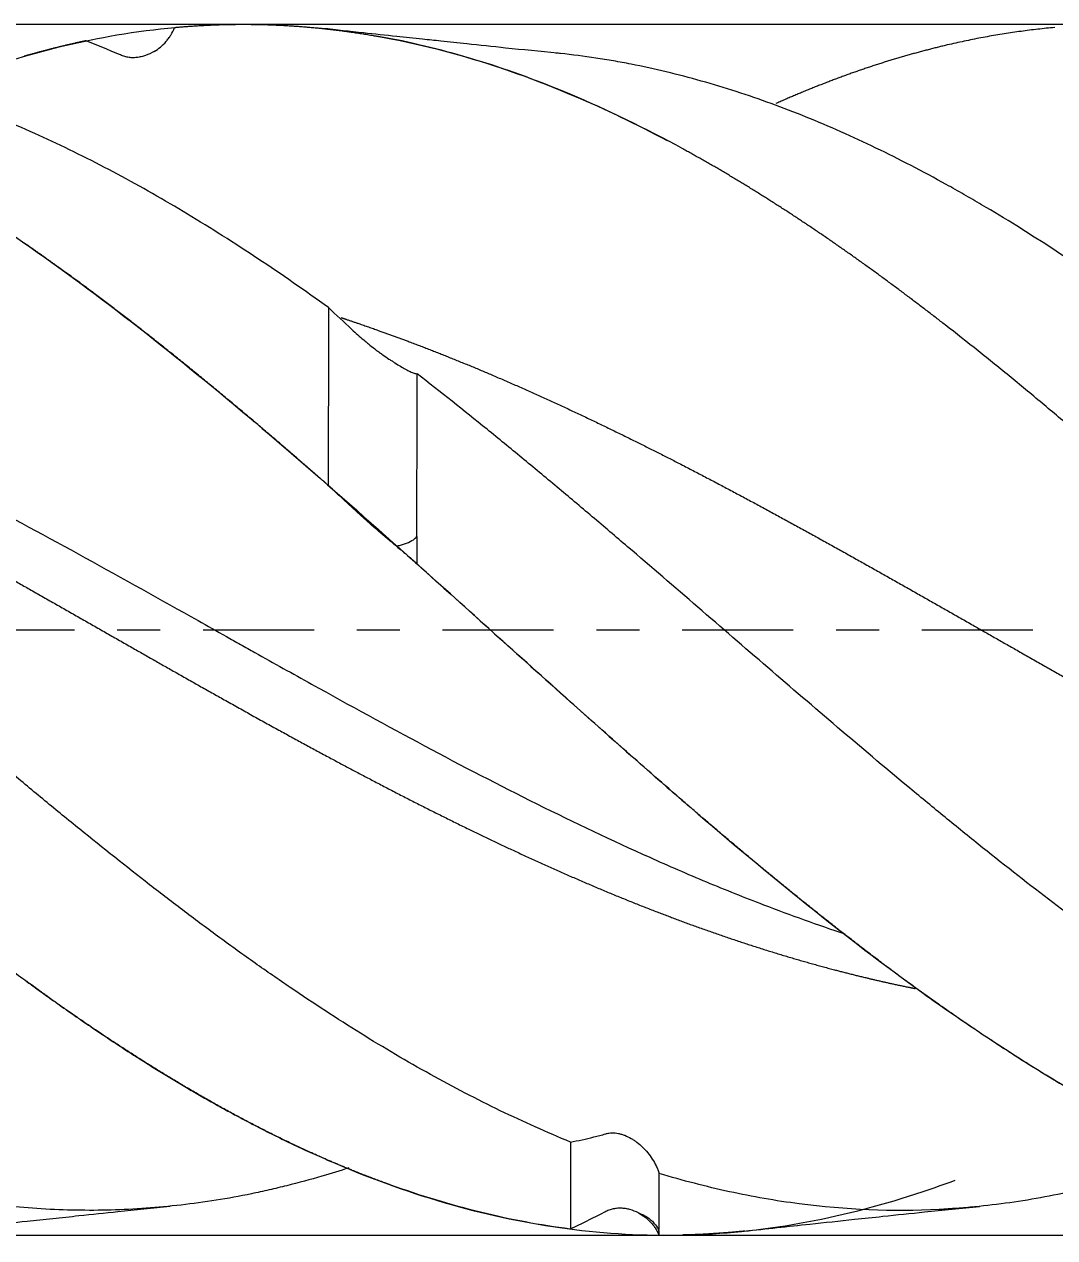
# Model space of a CAD drawing. Header units: millimetres. Extents: x -58 to 78, y -62 to 31.
# Drawn here: x 38.73 to 48.94, y -6.03 to 6 of the extents above; entities that cross this region are included whole.
import ezdxf

# ---------------------------------------------------------------- set-up
doc = ezdxf.new("R2010")
doc.units = ezdxf.units.MM
doc.linetypes.add('CENTER', pattern=[47.5, 22, -8.5, 8.5, -8.5])
for name, color, linetype in [('1', 4, 'Continuous'), ('2', 7, 'Continuous'), ('SK2', 7, 'Continuous'), ('SK4', 2, 'CENTER')]:
    doc.layers.add(name, color=color, linetype=linetype)
doc.styles.add('iso_b_vert', font='simplex.shx')
doc.dimstyles.get("Standard").update_dxf_attribs({"dimtxt": 0.18, "dimasz": 0.18, "dimexe": 0.18, "dimexo": 0.0625, "dimgap": 0.09, "dimtad": 1, "dimzin": 0, "dimdsep": 52, "dimtxsty": 'Standard', "dimcen": 0.09, "dimadec": 0, "dimazin": 0, "dimtfac": 1, "dimtdec": 4, "dimtofl": 0, "dimtmove": 0, "dimatfit": 3, "dimfxl": 1, "dimtolj": 1, "dimtzin": 0, "dimarcsym": 0})

# ---------------------------------------------------------------- blocks, each defined once
blk = doc.blocks.new('_U0')
at = {"layer": 'SK2', "lineweight": 13}
for p, q in [((0, -1.5875), (0, -47.181455)), ((58, -7.6375), (58, -47.181455)), ((58, -45.181455), (0, -45.181455))]:
    blk.add_line(p, q, dxfattribs=at)
at = {"layer": 'SK2', "lineweight": 18}
for points in [[(0, -45.181455), (3.499998, -44.720671), (3.500002, -45.642239)], [(58, -45.181455), (54.500002, -45.642239), (54.499998, -44.720671)]]:
    blk.add_solid(points, dxfattribs=at)
at = {"layer": 'SK2', "lineweight": 18, "insert": (27.095034, -44.148822), "char_height": 3.5, "attachment_point": 7, "line_spacing_factor": 1.084337, "style": 'iso_b_vert'}
blk.add_mtext('\\W0.6740;58', dxfattribs=at)
blk = doc.blocks.new('_U2')
at = {"layer": 'SK2', "lineweight": 13}
for p, q in [((3.997679, -7.2875), (3.997679, -40.181455)), ((58, -7.6375), (58, -40.181455)), ((58, -38.181455), (3.997679, -38.181455))]:
    blk.add_line(p, q, dxfattribs=at)
at = {"layer": 'SK2', "lineweight": 18}
for points in [[(3.997679, -38.181455), (7.497677, -37.720671), (7.497681, -38.642239)], [(58, -38.181455), (54.500002, -38.642239), (54.499998, -37.720671)]]:
    blk.add_solid(points, dxfattribs=at)
at = {"layer": 'SK2', "lineweight": 18, "insert": (28.909607, -37.148822), "char_height": 3.5, "attachment_point": 7, "line_spacing_factor": 1.084337, "style": 'iso_b_vert'}
blk.add_mtext('\\W0.7167;54', dxfattribs=at)

msp = doc.modelspace()

# ---------------------------------------------------------------- linework, layer by layer
at = {"layer": '1', "lineweight": 18}
for points, degree, knots in [([(38.597, 5.644), (38.923, 5.744), (39.634, 5.917), (40.728, 6.028), (41.879, 5.965), (43.03, 5.726), (44.104, 5.343), (44.794, 5.011), (45.101, 4.849)], 3, [0, 0, 0, 0, 0.150226, 0.327269, 0.504515, 0.681763, 0.858853, 1, 1, 1, 1]), ([(40.016, 5.731), (40.037, 5.743), (40.058, 5.758), (40.097, 5.791), (40.116, 5.809), (40.142, 5.838), (40.15, 5.849), (40.166, 5.871), (40.174, 5.882), (40.196, 5.917), (40.208, 5.942), (40.219, 5.968)], 3, [0, 0, 0, 0, 0.25, 0.25, 0.5, 0.5, 0.625, 0.625, 0.75, 0.75, 1, 1, 1, 1]), ([(40.219, 5.968), (40.234, 5.97), (40.359, 5.981), (40.556, 5.995), (40.862, 6.005), (41.241, 5.999), (41.654, 5.967), (41.958, 5.928), (42.19, 5.889), (42.313, 5.867), (42.362, 5.857)], 5, [0, 0, 0, 0, 0, 0, 0.035746, 0.290088, 0.459649, 0.713991, 0.883552, 1, 1, 1, 1, 1, 1]), ([(44.011, 5.714), (43.84, 5.73), (43.541, 5.76), (43.156, 5.801), (42.882, 5.83), (42.651, 5.855), (42.395, 5.882), (42.066, 5.917), (41.821, 5.944), (41.686, 5.959)], 3, [0, 0, 0, 0, 0.22038, 0.386082, 0.496596, 0.574551, 0.684404, 0.826202, 1, 1, 1, 1]), ([(48.941, 5.968), (48.913, 5.966), (48.858, 5.96), (48.774, 5.951), (48.69, 5.941), (48.607, 5.93), (48.523, 5.918), (48.44, 5.906), (48.356, 5.892), (48.273, 5.877), (48.189, 5.862), (48.106, 5.845), (48.022, 5.828), (47.939, 5.809), (47.868, 5.793), (47.81, 5.779), (47.766, 5.768), (47.721, 5.757), (47.676, 5.745), (47.631, 5.733), (47.586, 5.721), (47.541, 5.709), (47.497, 5.696), (47.452, 5.684), (47.407, 5.671), (47.362, 5.657), (47.317, 5.644), (47.272, 5.63), (47.228, 5.616), (47.183, 5.601), (47.138, 5.587), (47.093, 5.572), (47.048, 5.557), (47.003, 5.541), (46.959, 5.526), (46.914, 5.51), (46.869, 5.494), (46.824, 5.477), (46.779, 5.461), (46.734, 5.444), (46.69, 5.427), (46.645, 5.409), (46.6, 5.392), (46.555, 5.374), (46.51, 5.356), (46.465, 5.338), (46.42, 5.319), (46.376, 5.3), (46.331, 5.281), (46.286, 5.262), (46.241, 5.242), (46.205, 5.226), (46.183, 5.217), (46.176, 5.214)], 3, [0, 0, 0, 0, 0.030221, 0.060441, 0.09066, 0.120877, 0.151092, 0.181306, 0.211518, 0.241729, 0.271939, 0.302146, 0.332353, 0.362557, 0.39276, 0.408977, 0.425194, 0.441411, 0.457628, 0.473844, 0.490061, 0.506278, 0.522495, 0.538712, 0.554929, 0.571146, 0.587364, 0.603581, 0.619798, 0.636015, 0.652232, 0.66845, 0.684667, 0.700884, 0.717102, 0.733319, 0.749536, 0.765754, 0.781971, 0.798189, 0.814407, 0.830624, 0.846842, 0.86306, 0.879277, 0.895495, 0.911713, 0.927931, 0.944149, 0.960367, 0.976585, 0.992803, 1, 1, 1, 1]), ([(39.341, 5.836), (39.278, 5.823), (39.155, 5.796), (39.033, 5.766), (38.91, 5.734), (38.787, 5.7), (38.728, 5.683)], 5, [0, 0, 0, 0, 0, 0, 0.518427, 1, 1, 1, 1, 1, 1]), ([(40.016, 5.731), (39.989, 5.714), (39.96, 5.701), (39.917, 5.686), (39.903, 5.682), (39.874, 5.675), (39.859, 5.672), (39.829, 5.669), (39.814, 5.668), (39.785, 5.669), (39.756, 5.672), (39.728, 5.679), (39.707, 5.686), (39.7, 5.689), (39.686, 5.695), (39.679, 5.697), (39.562, 5.747), (39.451, 5.792), (39.341, 5.836)], 3, [0, 0, 0, 0, 0.125, 0.125, 0.1875, 0.1875, 0.25, 0.25, 0.3125, 0.3125, 0.375, 0.4375, 0.4375, 0.46875, 0.46875, 0.5, 0.5, 1, 1, 1, 1]), ([(44.139, 5.306), (43.843, 5.431), (43.547, 5.54), (42.955, 5.724), (42.659, 5.799), (42.362, 5.857)], 3, [0, 0, 0, 0, 0.5, 0.5, 1, 1, 1, 1]), ([(41.743, 3.193), (41.511, 3.36), (41.278, 3.521), (40.928, 3.754), (40.811, 3.83), (40.578, 3.977), (40.462, 4.049), (40.231, 4.189), (40.115, 4.256), (39.884, 4.388), (39.769, 4.452), (39.422, 4.637), (39.192, 4.753), (38.846, 4.913), (38.731, 4.964), (38.5, 5.062), (38.384, 5.108), (38.152, 5.197), (37.978, 5.261), (37.803, 5.319), (37.687, 5.357), (37.628, 5.375), (37.453, 5.428), (37.336, 5.46), (37.104, 5.52), (36.988, 5.548), (36.641, 5.622), (36.41, 5.662), (36.11, 5.7), (36.041, 5.708), (35.971, 5.715)], 3, [0, 0, 0, 0, 0.120482, 0.120482, 0.180723, 0.180723, 0.240964, 0.240964, 0.301205, 0.301205, 0.361446, 0.361446, 0.481928, 0.481928, 0.542169, 0.542169, 0.60241, 0.60241, 0.662651, 0.692771, 0.692771, 0.722892, 0.722892, 0.783133, 0.783133, 0.843374, 0.843374, 0.963855, 0.963855, 1, 1, 1, 1]), ([(51.341, 1.985), (50.874, 2.363), (50.412, 2.723), (49.49, 3.398), (49.029, 3.713), (48.449, 4.073), (48.333, 4.143), (48.158, 4.246), (48.1, 4.28), (47.983, 4.347), (47.925, 4.38), (47.633, 4.541), (47.401, 4.662), (46.938, 4.885), (46.707, 4.988), (46.246, 5.174), (46.016, 5.258), (45.67, 5.37), (45.554, 5.405), (45.323, 5.47), (45.207, 5.501), (44.975, 5.556), (44.859, 5.582), (44.684, 5.616), (44.626, 5.627), (44.509, 5.647), (44.451, 5.657), (44.276, 5.683), (44.159, 5.698), (44.028, 5.712), (44.013, 5.713), (43.998, 5.715)], 3, [0, 0, 0, 0, 0.1893, 0.1893, 0.3786, 0.3786, 0.425925, 0.425925, 0.449587, 0.449587, 0.47325, 0.47325, 0.567899, 0.567899, 0.662549, 0.662549, 0.757199, 0.757199, 0.804524, 0.804524, 0.851849, 0.851849, 0.899174, 0.899174, 0.922837, 0.922837, 0.946499, 0.946499, 0.993824, 0.993824, 1, 1, 1, 1]), ([(37.103, 4.834), (37.16, 4.804), (37.601, 4.565), (38.426, 4.058), (39.577, 3.231), (40.728, 2.308), (41.879, 1.317), (43.03, 0.286), (44.104, -0.684), (44.794, -1.295), (45.101, -1.562)], 3, [0, 0, 0, 0, 0.021062, 0.164477, 0.308272, 0.452387, 0.596669, 0.740951, 0.885104, 1, 1, 1, 1]), ([(50.461, 0.817), (50.432, 0.842), (50.375, 0.893), (50.292, 0.967), (50.211, 1.039), (50.133, 1.108), (50.058, 1.174), (49.987, 1.237), (49.918, 1.298), (49.852, 1.355), (49.79, 1.41), (49.73, 1.463), (49.673, 1.512), (49.619, 1.559), (49.568, 1.603), (49.521, 1.644), (49.476, 1.683), (49.434, 1.719), (49.395, 1.753), (49.36, 1.783), (49.327, 1.812), (49.297, 1.837), (49.27, 1.86), (49.246, 1.881), (49.226, 1.898), (49.208, 1.914), (49.193, 1.926), (49.181, 1.936), (49.172, 1.944), (49.166, 1.949), (49.055, 2.044), (48.836, 2.229), (48.509, 2.5), (48.182, 2.764), (47.949, 2.948), (47.81, 3.056), (47.766, 3.09), (47.721, 3.125), (47.676, 3.159), (47.631, 3.193), (47.586, 3.227), (47.541, 3.261), (47.497, 3.295), (47.452, 3.329), (47.407, 3.362), (47.362, 3.396), (47.317, 3.429), (47.272, 3.462), (47.228, 3.495), (47.183, 3.528), (47.138, 3.56), (47.093, 3.593), (47.048, 3.625), (47.003, 3.657), (46.959, 3.689), (46.914, 3.721), (46.869, 3.752), (46.824, 3.784), (46.779, 3.815), (46.734, 3.846), (46.69, 3.877), (46.645, 3.908), (46.6, 3.938), (46.555, 3.968), (46.51, 3.999), (46.465, 4.029), (46.42, 4.058), (46.376, 4.088), (46.331, 4.118), (46.286, 4.147), (46.241, 4.176), (46.196, 4.205), (46.151, 4.233), (46.107, 4.262), (46.062, 4.29), (46.017, 4.318), (45.972, 4.346), (45.927, 4.374), (45.882, 4.402), (45.838, 4.429), (45.793, 4.456), (45.748, 4.483), (45.703, 4.51), (45.658, 4.536), (45.613, 4.563), (45.569, 4.589), (45.524, 4.615), (45.479, 4.64), (45.434, 4.666), (45.389, 4.691), (45.344, 4.716), (45.3, 4.741), (45.27, 4.757), (45.255, 4.766)], 3, [0, 0, 0, 0, 0.016654, 0.032732, 0.048235, 0.063163, 0.077516, 0.091293, 0.104495, 0.117122, 0.129174, 0.14065, 0.151551, 0.161877, 0.171628, 0.180803, 0.189403, 0.197428, 0.204878, 0.211752, 0.218052, 0.223776, 0.228924, 0.233498, 0.237496, 0.240919, 0.243767, 0.24604, 0.247737, 0.248859, 0.249406, 0.312198, 0.374978, 0.437746, 0.500501, 0.509113, 0.517724, 0.526336, 0.534948, 0.543559, 0.552171, 0.560782, 0.569394, 0.578006, 0.586617, 0.595229, 0.603841, 0.612453, 0.621064, 0.629676, 0.638288, 0.6469, 0.655511, 0.664123, 0.672735, 0.681347, 0.689959, 0.698571, 0.707183, 0.715795, 0.724407, 0.733019, 0.741631, 0.750243, 0.758855, 0.767467, 0.776079, 0.784691, 0.793303, 0.801915, 0.810527, 0.81914, 0.827752, 0.836364, 0.844976, 0.853589, 0.862201, 0.870813, 0.879425, 0.888038, 0.89665, 0.905262, 0.913875, 0.922487, 0.9311, 0.939712, 0.948325, 0.956937, 0.96555, 0.974162, 0.982775, 0.991387, 1, 1, 1, 1]), ([(41.741, 1.431), (41.634, 1.525), (41.454, 1.682), (41.165, 1.931), (40.766, 2.268), (40.296, 2.655), (39.859, 3.001), (39.437, 3.324), (39.124, 3.554), (38.919, 3.7), (38.787, 3.792), (38.728, 3.833)], 5, [0, 0, 0, 0, 0, 0, 0.178183, 0.298829, 0.479797, 0.660765, 0.78141, 0.902056, 1, 1, 1, 1, 1, 1]), ([(32.453, 3.516), (32.508, 3.506), (32.563, 3.495), (33.366, 3.331), (34.108, 3.115), (35.225, 2.708), (35.598, 2.558), (36.067, 2.356), (36.161, 2.315), (36.302, 2.252), (36.35, 2.231), (36.444, 2.189), (36.679, 2.082), (36.913, 1.971), (37.847, 1.518), (38.588, 1.123), (39.703, 0.509), (40.076, 0.301), (40.544, 0.038), (40.684, -0.041), (40.825, -0.12), (40.919, -0.173), (40.967, -0.199), (41.202, -0.331), (41.389, -0.435), (42.325, -0.955), (43.066, -1.356), (44.181, -1.911), (44.553, -2.088), (45.114, -2.339), (45.301, -2.42), (45.583, -2.538), (45.677, -2.576), (45.866, -2.652), (46.229, -2.794), (46.592, -2.925), (46.861, -3.014)], 3, [0, 0, 0, 0, 0.011389, 0.011389, 0.166867, 0.166867, 0.244607, 0.244607, 0.264042, 0.264042, 0.273759, 0.273759, 0.283476, 0.322346, 0.322346, 0.477825, 0.477825, 0.555564, 0.555564, 0.574999, 0.584716, 0.584716, 0.594434, 0.594434, 0.633303, 0.633303, 0.788782, 0.788782, 0.866522, 0.866522, 0.905391, 0.905391, 0.924826, 0.924826, 0.944261, 1, 1, 1, 1]), ([(44.141, -5.077), (44.025, -5.029), (43.909, -4.979), (43.677, -4.875), (43.561, -4.822), (43.215, -4.654), (42.984, -4.534), (42.638, -4.343), (42.523, -4.277), (42.292, -4.141), (42.177, -4.071), (41.83, -3.855), (41.598, -3.704), (41.307, -3.506), (41.249, -3.466), (41.132, -3.385), (41.074, -3.345), (40.898, -3.221), (40.782, -3.137), (40.549, -2.966), (40.433, -2.88), (40.202, -2.705), (40.086, -2.616), (39.74, -2.347), (39.509, -2.164), (39.163, -1.884), (39.048, -1.79), (38.817, -1.599), (38.702, -1.503), (38.355, -1.213), (38.123, -1.016), (37.832, -0.768), (37.774, -0.718), (37.657, -0.618), (37.599, -0.567), (37.424, -0.417), (37.307, -0.316), (37.075, -0.116), (36.959, -0.016), (36.727, 0.184), (36.612, 0.284), (36.265, 0.583), (36.035, 0.78), (35.689, 1.075), (35.573, 1.172), (35.343, 1.367), (35.227, 1.463), (34.881, 1.751), (34.649, 1.941), (34.358, 2.175), (34.3, 2.221), (34.183, 2.314), (34.125, 2.36), (33.949, 2.497), (33.833, 2.588), (33.6, 2.765), (33.485, 2.853), (33.253, 3.024), (33.138, 3.109), (33.022, 3.192)], 3, [0, 0, 0, 0, 0.03125, 0.03125, 0.0625, 0.0625, 0.125, 0.125, 0.15625, 0.15625, 0.1875, 0.1875, 0.25, 0.25, 0.265625, 0.265625, 0.28125, 0.28125, 0.3125, 0.3125, 0.34375, 0.34375, 0.375, 0.375, 0.4375, 0.4375, 0.46875, 0.46875, 0.5, 0.5, 0.5625, 0.5625, 0.578125, 0.578125, 0.59375, 0.59375, 0.625, 0.625, 0.65625, 0.65625, 0.6875, 0.6875, 0.75, 0.75, 0.78125, 0.78125, 0.8125, 0.8125, 0.875, 0.875, 0.890625, 0.890625, 0.90625, 0.90625, 0.9375, 0.9375, 0.96875, 0.96875, 1, 1, 1, 1]), ([(41.743, 3.193), (41.743, 3.062), (41.742, 2.927), (41.742, 2.717), (41.742, 2.647), (41.742, 2.502), (41.742, 2.429), (41.742, 2.208), (41.742, 2.057), (41.741, 1.749), (41.741, 1.592), (41.741, 1.431)], 3, [0, 0, 0, 0, 0.25, 0.25, 0.375, 0.375, 0.5, 0.5, 0.75, 0.75, 1, 1, 1, 1]), ([(41.743, 3.193), (41.819, 3.12), (41.897, 3.048), (42.014, 2.941), (42.054, 2.906), (42.098, 2.867), (42.103, 2.863), (42.113, 2.854), (42.128, 2.841), (42.144, 2.829), (42.175, 2.804), (42.196, 2.787), (42.228, 2.763), (42.239, 2.755), (42.261, 2.74), (42.271, 2.732), (42.302, 2.71), (42.323, 2.696), (42.353, 2.676), (42.363, 2.67), (42.383, 2.657), (42.392, 2.651), (42.421, 2.632), (42.439, 2.621), (42.474, 2.6), (42.491, 2.591), (42.523, 2.573), (42.539, 2.565), (42.567, 2.552), (42.58, 2.547), (42.598, 2.541), (42.603, 2.539), (42.613, 2.537), (42.618, 2.536), (42.622, 2.536)], 3, [0, 0, 0, 0, 0.25, 0.25, 0.375, 0.375, 0.390625, 0.390625, 0.40625, 0.4375, 0.4375, 0.5, 0.5, 0.53125, 0.53125, 0.5625, 0.5625, 0.625, 0.625, 0.65625, 0.65625, 0.6875, 0.6875, 0.75, 0.75, 0.8125, 0.8125, 0.875, 0.875, 0.9375, 0.9375, 0.96875, 0.96875, 1, 1, 1, 1]), ([(33.201, 3.075), (33.21, 3.072), (33.291, 3.044), (33.482, 2.979), (33.746, 2.885), (34.118, 2.743), (34.59, 2.55), (35.063, 2.343), (35.535, 2.126), (36.008, 1.896), (36.48, 1.658), (36.917, 1.431), (37.389, 1.178), (37.861, 0.919), (38.334, 0.655), (38.77, 0.408), (39.243, 0.139), (39.715, -0.13), (40.151, -0.379), (40.624, -0.646), (41.132, -0.93), (41.605, -1.189), (42.041, -1.422), (42.514, -1.668), (42.986, -1.906), (43.422, -2.118), (43.895, -2.336), (44.367, -2.543), (44.84, -2.737), (45.276, -2.903), (45.748, -3.07), (46.221, -3.222), (46.684, -3.354), (47.039, -3.444), (47.321, -3.507), (47.494, -3.543), (47.558, -3.555)], 5, [0, 0, 0, 0, 0, 0, 0.003124, 0.028439, 0.066412, 0.091727, 0.1297, 0.167673, 0.192989, 0.230962, 0.256277, 0.29425, 0.319565, 0.357538, 0.395511, 0.420826, 0.446141, 0.484114, 0.522087, 0.547403, 0.585376, 0.623348, 0.648664, 0.673979, 0.711952, 0.749925, 0.77524, 0.813213, 0.838528, 0.876501, 0.901817, 0.93979, 0.977762, 1, 1, 1, 1, 1, 1]), ([(41.869, 3.093), (41.925, 3.074), (42.054, 3.031), (42.256, 2.961), (42.566, 2.848), (42.986, 2.685), (43.422, 2.503), (43.895, 2.294), (44.367, 2.073), (44.84, 1.842), (45.276, 1.621), (45.748, 1.373), (46.221, 1.118), (46.693, 0.858), (47.166, 0.593), (47.638, 0.326), (48.111, 0.056), (48.547, -0.192), (49.019, -0.461), (49.492, -0.727), (49.964, -0.99), (50.4, -1.228), (50.873, -1.48), (51.345, -1.724), (51.781, -1.942), (52.254, -2.169), (52.763, -2.401), (53.235, -2.604), (53.671, -2.78), (54.106, -2.942), (54.432, -3.055), (54.649, -3.126), (54.793, -3.171), (54.864, -3.193)], 5, [0, 0, 0, 0, 0, 0, 0.02165, 0.049617, 0.077585, 0.119536, 0.161488, 0.189456, 0.231407, 0.259375, 0.301326, 0.329294, 0.371245, 0.413197, 0.441165, 0.483116, 0.511084, 0.553035, 0.581003, 0.622954, 0.664906, 0.692873, 0.720841, 0.762793, 0.804744, 0.832712, 0.874663, 0.916615, 0.944582, 0.97255, 1, 1, 1, 1, 1, 1]), ([(42.619, 0.923), (42.62, 1.066), (42.62, 1.207), (42.62, 1.415), (42.62, 1.484), (42.621, 1.622), (42.621, 1.69), (42.621, 2.027), (42.622, 2.286), (42.622, 2.536)], 3, [0, 0, 0, 0, 0.25, 0.25, 0.375, 0.375, 0.5, 0.5, 1, 1, 1, 1]), ([(53.742, -5.388), (53.51, -5.318), (53.279, -5.238), (52.817, -5.06), (52.587, -4.962), (52.124, -4.748), (51.892, -4.631), (51.601, -4.475), (51.542, -4.443), (51.425, -4.378), (51.367, -4.345), (51.192, -4.245), (51.075, -4.176), (50.494, -3.825), (50.033, -3.516), (49.341, -3.019), (49.111, -2.847), (48.648, -2.494), (48.416, -2.312), (48.125, -2.078), (48.066, -2.031), (47.95, -1.936), (47.891, -1.889), (47.716, -1.745), (47.6, -1.649), (47.251, -1.359), (47.02, -1.164), (46.327, -0.574), (45.867, -0.176), (45.173, 0.423), (44.941, 0.623), (44.65, 0.872), (44.591, 0.922), (44.475, 1.021), (44.416, 1.071), (44.241, 1.219), (44.125, 1.317), (43.951, 1.463), (43.893, 1.511), (43.777, 1.607), (43.719, 1.655), (43.545, 1.798), (43.43, 1.893), (43.084, 2.173), (42.853, 2.357), (42.622, 2.536)], 3, [0, 0, 0, 0, 0.0625, 0.0625, 0.125, 0.125, 0.1875, 0.1875, 0.203125, 0.203125, 0.21875, 0.21875, 0.25, 0.25, 0.375, 0.375, 0.4375, 0.4375, 0.5, 0.5, 0.515625, 0.515625, 0.53125, 0.53125, 0.5625, 0.5625, 0.625, 0.625, 0.75, 0.75, 0.8125, 0.8125, 0.828125, 0.828125, 0.84375, 0.84375, 0.875, 0.875, 0.890625, 0.890625, 0.90625, 0.90625, 0.9375, 0.9375, 1, 1, 1, 1]), ([(32.877, 1.554), (33.259, 1.222), (33.829, 0.717), (34.781, -0.142), (36.508, -1.708), (38.235, -3.165), (39.581, -4.136), (40.738, -4.799), (41.513, -5.156)], 5, [0, 0, 0, 0, 0, 0, 0.2211, 0.33, 0.5511, 1, 1, 1, 1, 1, 1]), ([(42.416, 0.829), (42.389, 0.852), (42.36, 0.875), (42.317, 0.911), (42.303, 0.923), (42.274, 0.948), (42.259, 0.961), (42.229, 0.986), (42.214, 0.999), (42.185, 1.024), (42.156, 1.049), (42.128, 1.075), (42.107, 1.094), (42.1, 1.1), (42.086, 1.113), (42.079, 1.119), (41.962, 1.226), (41.851, 1.328), (41.741, 1.431)], 3, [0, 0, 0, 0, 0.125, 0.125, 0.1875, 0.1875, 0.25, 0.25, 0.3125, 0.3125, 0.375, 0.4375, 0.4375, 0.46875, 0.46875, 0.5, 0.5, 1, 1, 1, 1]), ([(42.416, 0.829), (42.437, 0.812), (42.458, 0.794), (42.497, 0.762), (42.515, 0.746), (42.542, 0.723), (42.55, 0.716), (42.566, 0.702), (42.574, 0.695), (42.596, 0.675), (42.608, 0.664), (42.619, 0.653)], 3, [0, 0, 0, 0, 0.25, 0.25, 0.5, 0.5, 0.625, 0.625, 0.75, 0.75, 1, 1, 1, 1]), ([(44.139, -0.713), (43.886, -0.486), (43.632, -0.258), (43.126, 0.198), (42.872, 0.426), (42.619, 0.653)], 3, [0, 0, 0, 0, 0.5, 0.5, 1, 1, 1, 1]), ([(45.255, -1.695), (45.069, -1.535), (44.883, -1.372), (44.511, -1.044), (44.325, -0.879), (44.139, -0.713)], 3, [0, 0, 0, 0, 0.5, 0.5, 1, 1, 1, 1]), ([(45.101, -1.562), (45.178, -1.629), (45.639, -2.028), (46.484, -2.736), (47.345, -3.396), (47.821, -3.734), (47.914, -3.798)], 3, [0, 0, 0, 0, 0.082816, 0.492346, 0.901444, 1, 1, 1, 1]), ([(50.461, -5.257), (50.432, -5.244), (50.375, -5.219), (50.292, -5.182), (50.211, -5.145), (50.133, -5.108), (50.058, -5.073), (49.987, -5.038), (49.918, -5.004), (49.852, -4.971), (49.79, -4.939), (49.73, -4.908), (49.673, -4.879), (49.619, -4.85), (49.568, -4.823), (49.521, -4.798), (49.476, -4.773), (49.434, -4.75), (49.395, -4.729), (49.36, -4.709), (49.327, -4.691), (49.297, -4.674), (49.27, -4.659), (49.246, -4.645), (49.226, -4.633), (49.208, -4.623), (49.193, -4.615), (49.181, -4.608), (49.172, -4.603), (49.166, -4.599), (49.055, -4.535), (48.836, -4.405), (48.509, -4.199), (48.182, -3.984), (47.949, -3.824), (47.81, -3.726), (47.766, -3.694), (47.721, -3.662), (47.676, -3.63), (47.631, -3.598), (47.586, -3.566), (47.541, -3.533), (47.497, -3.5), (47.452, -3.468), (47.407, -3.435), (47.362, -3.401), (47.317, -3.368), (47.272, -3.335), (47.228, -3.301), (47.183, -3.267), (47.138, -3.233), (47.093, -3.199), (47.048, -3.165), (47.003, -3.13), (46.959, -3.096), (46.914, -3.061), (46.869, -3.027), (46.824, -2.992), (46.779, -2.957), (46.734, -2.921), (46.69, -2.886), (46.645, -2.851), (46.6, -2.815), (46.555, -2.779), (46.51, -2.743), (46.465, -2.707), (46.42, -2.671), (46.376, -2.635), (46.331, -2.599), (46.286, -2.562), (46.241, -2.526), (46.196, -2.489), (46.151, -2.452), (46.107, -2.415), (46.062, -2.378), (46.017, -2.341), (45.972, -2.304), (45.927, -2.267), (45.882, -2.229), (45.838, -2.192), (45.793, -2.154), (45.748, -2.116), (45.703, -2.078), (45.658, -2.041), (45.613, -2.003), (45.569, -1.964), (45.524, -1.926), (45.479, -1.888), (45.434, -1.85), (45.389, -1.811), (45.344, -1.773), (45.3, -1.734), (45.27, -1.708), (45.255, -1.695)], 3, [0, 0, 0, 0, 0.016654, 0.032732, 0.048235, 0.063163, 0.077516, 0.091293, 0.104495, 0.117122, 0.129174, 0.14065, 0.151551, 0.161877, 0.171628, 0.180803, 0.189403, 0.197428, 0.204878, 0.211752, 0.218052, 0.223776, 0.228924, 0.233498, 0.237496, 0.240919, 0.243767, 0.24604, 0.247737, 0.248859, 0.249406, 0.312198, 0.374978, 0.437746, 0.500501, 0.509113, 0.517724, 0.526336, 0.534948, 0.543559, 0.552171, 0.560782, 0.569394, 0.578006, 0.586617, 0.595229, 0.603841, 0.612453, 0.621064, 0.629676, 0.638288, 0.6469, 0.655511, 0.664123, 0.672735, 0.681347, 0.689959, 0.698571, 0.707183, 0.715795, 0.724407, 0.733019, 0.741631, 0.750243, 0.758855, 0.767467, 0.776079, 0.784691, 0.793303, 0.801915, 0.810527, 0.81914, 0.827752, 0.836364, 0.844976, 0.853589, 0.862201, 0.870813, 0.879425, 0.888038, 0.89665, 0.905262, 0.913875, 0.922487, 0.9311, 0.939712, 0.948325, 0.956937, 0.96555, 0.974162, 0.982775, 0.991387, 1, 1, 1, 1]), ([(42.362, -5.504), (42.313, -5.486), (42.19, -5.441), (41.958, -5.352), (41.654, -5.224), (41.241, -5.032), (40.768, -4.788), (40.296, -4.518), (39.859, -4.249), (39.437, -3.971), (39.124, -3.753), (38.919, -3.606), (38.787, -3.51), (38.728, -3.467)], 5, [0, 0, 0, 0, 0, 0, 0.068686, 0.1687, 0.318721, 0.418735, 0.568756, 0.718777, 0.818791, 0.918805, 1, 1, 1, 1, 1, 1]), ([(41.946, -5.333), (41.857, -5.362), (41.768, -5.389), (41.563, -5.449), (41.447, -5.481), (41.272, -5.524), (41.214, -5.538), (41.097, -5.565), (41.039, -5.577), (40.863, -5.614), (40.747, -5.635), (40.514, -5.672), (40.398, -5.688), (40.167, -5.714), (40.051, -5.725), (39.82, -5.742), (39.705, -5.748), (39.359, -5.757), (39.128, -5.753), (38.782, -5.732), (38.667, -5.721), (38.435, -5.696), (38.204, -5.666), (37.971, -5.626), (37.797, -5.592), (37.738, -5.58), (37.622, -5.554), (37.563, -5.541), (37.388, -5.499), (37.272, -5.468), (37.039, -5.402), (36.923, -5.367), (36.576, -5.253), (36.345, -5.169), (35.884, -4.982), (35.653, -4.879), (35.423, -4.767)], 3, [0, 0, 0, 0, 0.04087, 0.04087, 0.094155, 0.094155, 0.120797, 0.120797, 0.14744, 0.14744, 0.200725, 0.200725, 0.25401, 0.25401, 0.307295, 0.307295, 0.36058, 0.36058, 0.46715, 0.46715, 0.520435, 0.520435, 0.57372, 0.627005, 0.627005, 0.653647, 0.653647, 0.68029, 0.68029, 0.733575, 0.733575, 0.78686, 0.78686, 0.89343, 0.89343, 1, 1, 1, 1]), ([(44.141, -5.077), (44.218, -5.063), (44.295, -5.046), (44.413, -5.017), (44.452, -5.007), (44.497, -4.994), (44.502, -4.993), (44.512, -4.991), (44.527, -4.988), (44.542, -4.986), (44.574, -4.986), (44.595, -4.987), (44.627, -4.994), (44.638, -4.996), (44.659, -5.003), (44.67, -5.006), (44.702, -5.019), (44.722, -5.029), (44.752, -5.046), (44.762, -5.052), (44.782, -5.065), (44.791, -5.072), (44.82, -5.094), (44.839, -5.11), (44.874, -5.144), (44.891, -5.163), (44.923, -5.202), (44.938, -5.223), (44.967, -5.267), (44.98, -5.289), (44.997, -5.325), (45.003, -5.338), (45.013, -5.363), (45.018, -5.376), (45.022, -5.389)], 3, [0, 0, 0, 0, 0.25, 0.25, 0.375, 0.375, 0.390625, 0.390625, 0.40625, 0.4375, 0.4375, 0.5, 0.5, 0.53125, 0.53125, 0.5625, 0.5625, 0.625, 0.625, 0.65625, 0.65625, 0.6875, 0.6875, 0.75, 0.75, 0.8125, 0.8125, 0.875, 0.875, 0.9375, 0.9375, 0.96875, 0.96875, 1, 1, 1, 1]), ([(41.513, -5.156), (41.635, -5.212), (42.14, -5.434), (43.03, -5.744), (44.182, -5.974), (45.334, -6.026), (46.486, -5.898), (47.359, -5.668), (47.848, -5.494), (47.953, -5.455)], 3, [0, 0, 0, 0, 0.05679, 0.235376, 0.413868, 0.592436, 0.771253, 0.950521, 1, 1, 1, 1]), ([(44.141, -5.077), (44.141, -5.175), (44.141, -5.266), (44.141, -5.394), (44.141, -5.435), (44.141, -5.514), (44.141, -5.552), (44.141, -5.66), (44.141, -5.726), (44.141, -5.843), (44.141, -5.894), (44.141, -5.939)], 3, [0, 0, 0, 0, 0.25, 0.25, 0.375, 0.375, 0.5, 0.5, 0.75, 0.75, 1, 1, 1, 1]), ([(50.343, -5.204), (50.189, -5.261), (50.035, -5.314), (49.651, -5.434), (49.42, -5.497), (48.959, -5.602), (48.728, -5.645), (48.38, -5.694), (48.263, -5.708), (48.089, -5.725), (48.03, -5.73), (47.913, -5.738), (47.855, -5.742), (47.33, -5.769), (46.869, -5.749), (46.177, -5.659), (45.947, -5.619), (45.601, -5.544), (45.485, -5.516), (45.254, -5.456), (45.138, -5.424), (45.022, -5.389)], 3, [0, 0, 0, 0, 0.086937, 0.086937, 0.217374, 0.217374, 0.347812, 0.347812, 0.413031, 0.413031, 0.44564, 0.44564, 0.47825, 0.47825, 0.739125, 0.739125, 0.869562, 0.869562, 0.934781, 0.934781, 1, 1, 1, 1]), ([(45.019, -5.956), (45.02, -5.93), (45.02, -5.898), (45.02, -5.843), (45.02, -5.823), (45.021, -5.781), (45.021, -5.758), (45.021, -5.64), (45.022, -5.524), (45.022, -5.389)], 3, [0, 0, 0, 0, 0.25, 0.25, 0.375, 0.375, 0.5, 0.5, 1, 1, 1, 1]), ([(44.139, -5.939), (43.843, -5.901), (43.547, -5.846), (42.955, -5.7), (42.659, -5.61), (42.362, -5.504)], 3, [0, 0, 0, 0, 0.5, 0.5, 1, 1, 1, 1]), ([(37.873, -5.956), (38.041, -5.938), (38.335, -5.906), (38.714, -5.865), (39.012, -5.833), (39.313, -5.802), (39.7, -5.761), (40.001, -5.73), (40.173, -5.713)], 3, [0, 0, 0, 0, 0.218935, 0.383972, 0.494826, 0.607192, 0.775551, 1, 1, 1, 1]), ([(44.816, -5.779), (44.788, -5.765), (44.76, -5.754), (44.717, -5.742), (44.703, -5.739), (44.673, -5.735), (44.658, -5.733), (44.629, -5.732), (44.614, -5.733), (44.584, -5.736), (44.555, -5.741), (44.527, -5.75), (44.506, -5.759), (44.499, -5.763), (44.485, -5.77), (44.478, -5.773), (44.416, -5.805), (44.361, -5.832), (44.25, -5.887), (44.195, -5.913), (44.139, -5.94)], 3, [0, 0, 0, 0, 0.125, 0.125, 0.1875, 0.1875, 0.25, 0.25, 0.3125, 0.3125, 0.375, 0.4375, 0.4375, 0.46875, 0.46875, 0.5, 0.5, 0.75, 0.75, 1, 1, 1, 1]), ([(45.865, -5.96), (46.081, -5.936), (46.444, -5.897), (46.903, -5.848), (47.281, -5.808), (47.694, -5.765), (48.014, -5.733), (48.196, -5.714)], 3, [0, 0, 0, 0, 0.278804, 0.468314, 0.588919, 0.766016, 1, 1, 1, 1]), ([(44.816, -5.779), (44.837, -5.79), (44.858, -5.803), (44.897, -5.833), (44.915, -5.849), (44.942, -5.877), (44.95, -5.886), (44.966, -5.907), (44.974, -5.917), (44.996, -5.95), (45.008, -5.974), (45.019, -6)], 3, [0, 0, 0, 0, 0.25, 0.25, 0.5, 0.5, 0.625, 0.625, 0.75, 0.75, 1, 1, 1, 1]), ([(45.869, -5.959), (45.858, -5.96), (45.833, -5.963), (45.793, -5.967), (45.748, -5.971), (45.703, -5.975), (45.658, -5.978), (45.613, -5.981), (45.569, -5.984), (45.524, -5.987), (45.479, -5.99), (45.434, -5.992), (45.389, -5.994), (45.344, -5.996), (45.3, -5.997), (45.27, -5.998), (45.255, -5.998)], 3, [0, 0, 0, 0, 0.050917, 0.123922, 0.196928, 0.269933, 0.342939, 0.415945, 0.488951, 0.561958, 0.634964, 0.707971, 0.780978, 0.853985, 0.926993, 1, 1, 1, 1])]:
    msp.add_open_spline(points, degree=degree, knots=knots, dxfattribs=at)
for points, degree in [([(45.255, 4.766), (44.883, 4.969), (44.511, 5.15), (44.139, 5.306)], 3), ([(42.619, 0.923), (42.619, 0.834), (42.619, 0.744), (42.619, 0.653)], 3), ([(52.795, -5.93), (51.819, -5.796), (50.843, -5.504), (49.866, -5.057), (48.89, -4.479), (47.914, -3.798)], 5), ([(45.019, -5.956), (45.019, -5.973), (45.019, -5.987), (45.019, -6)], 3), ([(45.019, -6), (45.097, -6), (45.176, -6), (45.255, -5.998)], 3)]:
    msp.add_open_spline(points, degree=degree, dxfattribs=at)
at = {"layer": '1', "lineweight": 13}
for points, knots in [([(42.416, 0.829), (42.423, 0.831), (42.437, 0.833), (42.458, 0.838), (42.485, 0.845), (42.531, 0.861), (42.582, 0.888), (42.61, 0.912), (42.619, 0.923)], [0, 0, 0, 0, 0.078314, 0.163012, 0.247709, 0.417105, 0.755896, 1, 1, 1, 1]), ([(44.816, -5.779), (44.823, -5.781), (44.837, -5.787), (44.858, -5.796), (44.885, -5.81), (44.931, -5.839), (44.982, -5.889), (45.01, -5.936), (45.019, -5.956)], [0, 0, 0, 0, 0.078348, 0.16308, 0.247813, 0.417277, 0.756206, 1, 1, 1, 1])]:
    msp.add_open_spline(points, degree=3, knots=knots, dxfattribs=at)
at = {"layer": '2', "lineweight": 13}
for p, q in [((21.587, 6), (72, 6)), ((21.587, -6), (72, -6))]:
    msp.add_line(p, q, dxfattribs=at)
at = {"layer": 'SK4', "lineweight": 18, "ltscale": 0.05}
msp.add_line((-45, 0), (58, 0), dxfattribs=at)

# ---------------------------------------------------------------- dimensions: what is measured, and where the dimension line sits
at = {"layer": 'SK2', "lineweight": 18}
for base, p2, picture, middle in [((0, -45.181), (0, 0), '_U0', (29, -45.181)), ((3.998, -38.181), (3.998, -5.7), '_U2', (30.999, -38.181))]:
    dim = msp.add_linear_dim(base=base, p1=(58, -6.05), p2=p2, dimstyle='Standard', override={"dimtxt": 3.5, "dimasz": 3.5, "dimexe": 2, "dimexo": 1.5875, "dimgap": 1.75, "dimtad": 1, "dimtih": 1, "dimtoh": 0, "dimdec": 2, "dimlfac": 1, "dimzin": 8, "dimdsep": 46, "dimlunit": 2, "dimpost": '<>', "dimtxsty": 'iso_b_vert', "dimsah": 1, "dimse1": 0, "dimse2": 0, "dimsd1": 0, "dimsd2": 0, "dimclrd": 2, "dimclre": 2, "dimclrt": 2, "dimtol": 0, "dimtm": -0.1, "dimtfac": 1, "dimtdec": 2, "dimtofl": 1, "dimtmove": 0, "dimtzin": 8, "dimlwd": 13, "dimlwe": 13}, dxfattribs=at)
    dim.commit()
    dim.dimension.update_dxf_attribs({"geometry": picture, "text_midpoint": middle})

doc.saveas('drawing.dxf')
